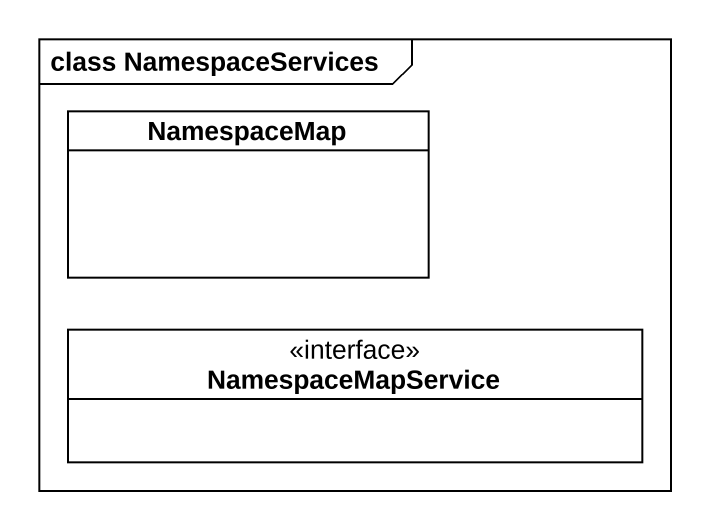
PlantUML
@startuml
mainframe class NamespaceServices
hide circle
hide empty members
class NamespaceMap
interface NamespaceMapService
@enduml
